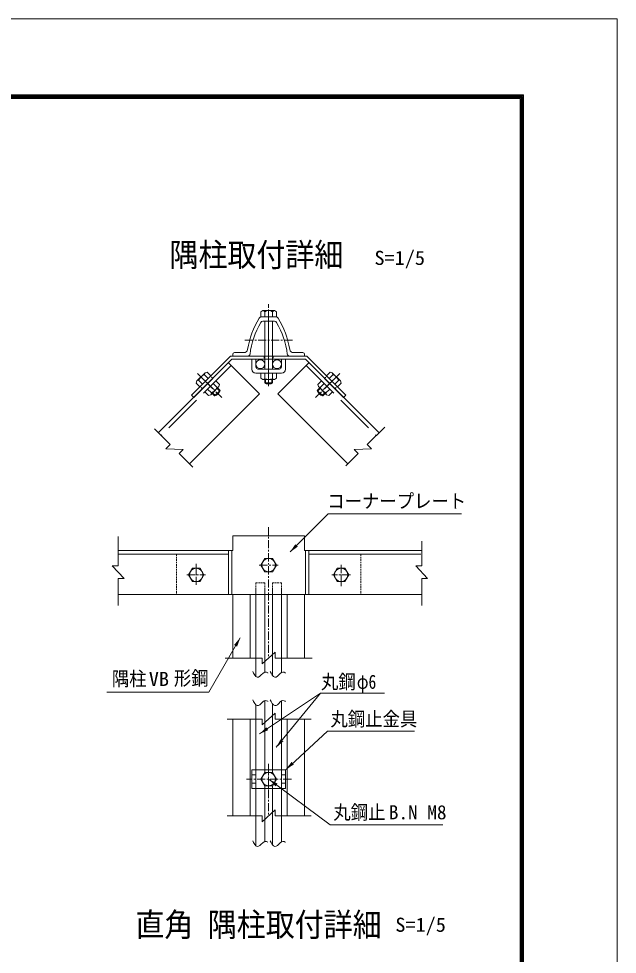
# Model space of a CAD drawing. Units: millimetres, scale not verified, with parts at other scales. Extents: x -4455 to 4455, y -3150 to 3150.
# Drawn here: x 2624 to 4455, y 287 to 3150 of the extents above; entities that cross this region are included whole.
import ezdxf
from ezdxf.enums import TextEntityAlignment as Align

# ---------------------------------------------------------------- set-up
doc = ezdxf.new("R2010")
doc.units = ezdxf.units.MM
doc.header["$LTSCALE"] = 20
for name, pattern in [('DASHED', [7.5, 6, -1.5]), ('USER1', [2, 1.25, -0.25, 0.25, -0.25]), ('USER2', [4.7625, 3.175, -1.5875]), ('USER3', [0.375, 0.25, -0.125])]:
    doc.linetypes.add(name, pattern=pattern)
doc.layers.add('0-B_7詳細', color=7, linetype='Continuous', lineweight=18)
doc.layers.add('0-F_D-TTL', color=7, linetype='Continuous', lineweight=18)
doc.styles.add('ＭＳ ゴシック', font='')
doc.styles.get('ＭＳ ゴシック').set_extended_font_data('MS Gothic')

msp = doc.modelspace()

# ---------------------------------------------------------------- linework, layer by layer
at = {"layer": '0-B_7詳細', "color": 1, "linetype": 'USER1'}
for p, q in [((3388.38, 2025.2), (3388.38, 2276.98)), ((3388.38, 2255.67), (3388.38, 2097.09)), ((3388.38, 2240.45), (3388.38, 2108.83)), ((3388.38, 2193.47), (3388.38, 2046.15)), ((3388.38, 2178.38), (3388.38, 2046.15)), ((3460.93, 2166.6), (3314.2, 2166.6)), ((3244.95, 1990.49), (3169.97, 2065.47)), ((3388.38, 2089.32), (3388.38, 2054.93)), ((3531.82, 1990.49), (3606.8, 2065.47)), ((3219.37, 2016.08), (3178.19, 2057.25)), ((3557.4, 2016.08), (3598.57, 2057.25)), ((3557.4, 2016.08), (3598.57, 2057.25)), ((3388.38, 1594.32), (3388.38, 1193.27)), ((3166.91, 1482.08), (3166.91, 1412.69)), ((3166.91, 1471.85), (3166.91, 1424.02)), ((3359.82, 1477.94), (3416.94, 1477.94)), ((3609.86, 1413.7), (3609.86, 1483.09)), ((3609.86, 1423.93), (3609.86, 1471.76)), ((3138.35, 1447.89), (3195.47, 1447.89)), ((3638.42, 1447.89), (3581.3, 1447.89)), ((3388.38, 869.42), (3388.38, 710.56)), ((3388.38, 861.15), (3388.38, 784.58)), ((3457.92, 823.02), (3320.58, 823.02))]:
    msp.add_line(p, q, dxfattribs=at)
at = {"layer": '0-B_7詳細'}
for p, q in [((3370.74, 2256.85), (3364.86, 2253.45)), ((3364.86, 2253.45), (3364.86, 2237.65)), ((3364.86, 2237.65), (3411.9, 2237.65)), ((3388.38, 2237.65), (3365.89, 2237.65)), ((3370.74, 2256.85), (3406.02, 2256.85)), ((3376.38, 2253.45), (3376.38, 2237.65)), ((3388.38, 2237.65), (3410.88, 2237.65)), ((3400.38, 2253.45), (3400.38, 2237.65)), ((3406.02, 2256.85), (3411.9, 2253.45)), ((3411.9, 2253.45), (3411.9, 2237.65)), ((3388.38, 2224.15), (3370.59, 2224.15)), ((3376.38, 2224.15), (3376.38, 2078.05)), ((3388.38, 2224.15), (3406.18, 2224.15)), ((3400.38, 2224.15), (3400.38, 2078.05)), ((3278.88, 2123.65), (3278.88, 2117.65)), ((3312.11, 2128.15), (3283.38, 2128.15)), ((3464.65, 2128.15), (3493.38, 2128.15)), ((3497.88, 2123.65), (3497.88, 2117.65)), ((3275.88, 2108.05), (3050.76, 1882.93)), ((3271.91, 2117.65), (3152.42, 1998.17)), ((3275.88, 2108.05), (3159.21, 1991.38)), ((3360.74, 2001.98), (3265.28, 2097.44)), ((3504.86, 2117.65), (3271.91, 2117.65)), ((3500.88, 2108.05), (3275.88, 2108.05)), ((3324.12, 2117.65), (3278.88, 2117.65)), ((3416.03, 2001.98), (3511.49, 2097.44)), ((3452.65, 2117.65), (3497.88, 2117.65)), ((3500.88, 2108.05), (3726, 1882.93)), ((3500.88, 2108.05), (3617.56, 1991.38)), ((3504.86, 2117.65), (3624.34, 1998.17)), ((3193.75, 2066.64), (3168.8, 2041.69)), ((3193.75, 2066.64), (3200.3, 2068.4)), ((3200.3, 2068.4), (3211.48, 2057.22)), ((3411.9, 2065.45), (3364.86, 2065.45)), ((3364.86, 2049.58), (3364.86, 2065.45)), ((3376.38, 2048.31), (3376.38, 2065.45)), ((3400.38, 2048.31), (3400.38, 2065.45)), ((3576.46, 2068.4), (3565.29, 2057.22)), ((3583.02, 2066.64), (3576.46, 2068.4)), ((3583.02, 2066.64), (3607.97, 2041.69)), ((3168.8, 2041.69), (3167.04, 2035.14)), ((3167.04, 2035.14), (3178.22, 2023.96)), ((3175.19, 2043.28), (3186.36, 2032.11)), ((3211.48, 2057.22), (3178.22, 2023.96)), ((3192.16, 2060.25), (3203.33, 2049.08)), ((3193.49, 2008.69), (3226.75, 2041.95)), ((3230.73, 2021.68), (3218.61, 2033.8)), ((3370.62, 2046.25), (3364.86, 2049.58)), ((3406.14, 2046.25), (3370.62, 2046.25)), ((3376.38, 2046.25), (3376.38, 2035.59)), ((3400.38, 2035.59), (3376.38, 2035.59)), ((3400.38, 2046.25), (3400.38, 2035.59)), ((3538.79, 2030.72), (3550.01, 2041.95)), ((3546.04, 2021.68), (3558.16, 2033.8)), ((3583.28, 2008.69), (3550.01, 2041.95)), ((3565.29, 2057.22), (3598.55, 2023.96)), ((3584.61, 2060.25), (3573.43, 2049.08)), ((3601.58, 2043.28), (3590.4, 2032.11)), ((3609.72, 2035.14), (3598.55, 2023.96)), ((3607.97, 2041.69), (3609.72, 2035.14)), ((3204.72, 1997.46), (3193.49, 2008.69)), ((3213.76, 2004.71), (3201.64, 2016.83)), ((3211.14, 1999.18), (3236.26, 2024.3)), ((3222.75, 1995.72), (3239.72, 2012.69)), ((3232.18, 2020.23), (3239.72, 2012.69)), ((3544.58, 2020.23), (3537.05, 2012.69)), ((3554.02, 1995.72), (3537.05, 2012.69)), ((3540.51, 2024.3), (3538.79, 2030.72)), ((3565.63, 1999.18), (3540.51, 2024.3)), ((3563.01, 2004.71), (3575.13, 2016.83)), ((3360.74, 2001.98), (3146.22, 1787.47)), ((3159.21, 1991.38), (3152.42, 1998.17)), ((3211.14, 1999.18), (3204.72, 1997.46)), ((3215.21, 2003.26), (3222.75, 1995.72)), ((3416.03, 2001.98), (3630.54, 1787.47)), ((3561.55, 2003.26), (3554.02, 1995.72)), ((3617.56, 1991.38), (3624.34, 1998.17)), ((3278.88, 1567.94), (3497.88, 1567.94)), ((3278.88, 1567.94), (3278.88, 1522.94)), ((3497.88, 1567.94), (3497.88, 1522.94)), ((3278.88, 1522.94), (2928.14, 1522.94)), ((3265.28, 1522.94), (3265.28, 1387.94)), ((3275.88, 1522.94), (3275.88, 1387.94)), ((3497.88, 1522.94), (3856.49, 1522.94)), ((3500.88, 1522.94), (3500.88, 1387.94)), ((3511.49, 1522.94), (3511.49, 1387.94)), ((3265.28, 1510.94), (2928.14, 1510.94)), ((3511.49, 1510.94), (3854.24, 1510.94)), ((3316.29, 1387.94), (2928.14, 1387.94)), ((3278.88, 1387.94), (3497.88, 1387.94)), ((3278.88, 1387.94), (3278.88, 1193.27)), ((3349.43, 1402.94), (3349.43, 1137.38)), ((3376.43, 1402.94), (3376.43, 1149.76)), ((3400.33, 1402.94), (3400.33, 1140.16)), ((3427.33, 1402.94), (3427.33, 1148.76)), ((3462.72, 1387.94), (3856.49, 1387.94)), ((3497.88, 1387.94), (3497.88, 1193.27)), ((3376.43, 851.52), (3376.43, 1062.83)), ((3427.33, 851.52), (3427.33, 1061.84)), ((3349.43, 851.52), (3349.43, 1050.46)), ((3400.33, 851.52), (3400.33, 1053.23)), ((3278.88, 1006.69), (3278.88, 710.56)), ((3497.88, 1006.69), (3497.88, 710.56)), ((3336.78, 851.52), (3336.78, 794.52)), ((3439.98, 851.52), (3336.78, 851.52)), ((3439.98, 851.52), (3439.98, 794.52)), ((3439.98, 794.52), (3336.78, 794.52)), ((3349.43, 794.52), (3349.43, 619.2)), ((3376.43, 794.52), (3376.43, 631.58)), ((3400.33, 794.52), (3400.33, 621.98)), ((3427.33, 794.52), (3427.33, 630.59))]:
    msp.add_line(p, q, dxfattribs=at)
at = {"layer": '0-B_7詳細', "color": 3}
for p, q in [((3349.38, 2108.05), (3336.78, 2108.05)), ((3336.78, 2108.05), (3336.78, 2077.45)), ((3349.38, 2108.05), (3349.38, 2084.05)), ((3427.38, 2108.05), (3427.38, 2084.05)), ((3439.98, 2108.05), (3427.38, 2108.05)), ((3439.98, 2108.05), (3439.98, 2077.45)), ((3427.98, 2065.45), (3348.78, 2065.45)), ((3421.38, 2078.05), (3355.38, 2078.05)), ((3331.38, 1387.94), (3331.38, 1193.27)), ((3445.38, 1387.94), (3445.38, 1193.27)), ((3331.38, 1006.69), (3331.38, 710.56)), ((3445.38, 1006.69), (3445.38, 710.56))]:
    msp.add_line(p, q, dxfattribs=at)
at = {"layer": '0-B_7詳細', "color": 1, "linetype": 'USER3'}
for p, q in [((3374.88, 2117.65), (3374.88, 2108.05)), ((3401.88, 2117.65), (3401.88, 2108.05)), ((3217.55, 2049.71), (3210.76, 2056.5)), ((3559.22, 2049.71), (3566.01, 2056.5)), ((3559.22, 2049.71), (3566.01, 2056.5)), ((3185.73, 2017.89), (3178.94, 2024.68)), ((3591.04, 2017.89), (3597.83, 2024.68)), ((3591.04, 2017.89), (3597.83, 2024.68))]:
    msp.add_line(p, q, dxfattribs=at)
at = {"layer": '0-B_7詳細', "color": 3, "linetype": 'DASHED'}
for p, q in [((3273.76, 2088.96), (3059.25, 1874.44)), ((3503, 2088.96), (3717.52, 1874.44))]:
    msp.add_line(p, q, dxfattribs=at)
at = {"layer": '0-B_7詳細', "color": 1}
for p, q in [((3378.78, 2046.25), (3378.78, 2034.38)), ((3397.98, 2046.25), (3397.98, 2034.38)), ((3216.91, 2004.95), (3225.31, 1996.56)), ((3230.49, 2018.53), (3238.88, 2010.14)), ((3546.28, 2018.53), (3537.89, 2010.14)), ((3559.86, 2004.95), (3551.46, 1996.56)), ((3547.28, 1086.16), (3411.73, 920.25))]:
    msp.add_line(p, q, dxfattribs=at)
at = {"layer": '0-B_7詳細', "color": 4}
for p, q in [((3086.82, 1846.88), (3038.95, 1894.74)), ((3689.95, 1846.88), (3743.38, 1900.31)), ((3086.82, 1846.88), (3074.09, 1834.15)), ((3074.09, 1834.15), (3126.96, 1832.19)), ((3702.68, 1834.15), (3649.81, 1832.19)), ((3689.95, 1846.88), (3702.68, 1834.15)), ((3114.23, 1819.46), (3126.96, 1832.19)), ((3114.23, 1819.46), (3156.08, 1777.62)), ((3662.53, 1819.46), (3624.38, 1781.31)), ((3662.53, 1819.46), (3649.81, 1832.19)), ((2928.14, 1475.83), (2928.14, 1565.33)), ((3856.49, 1475.83), (3856.49, 1550.86)), ((2910.14, 1475.83), (2946.14, 1437.05)), ((2928.14, 1475.83), (2910.14, 1475.83)), ((3838.49, 1475.83), (3874.49, 1437.05)), ((3856.49, 1475.83), (3838.49, 1475.83)), ((2928.14, 1437.05), (2928.14, 1354.53)), ((2928.14, 1437.05), (2946.14, 1437.05)), ((3856.49, 1437.05), (3856.49, 1354.53)), ((3856.49, 1437.05), (3874.49, 1437.05)), ((3369, 1175.27), (3407.77, 1211.27)), ((3407.77, 1193.27), (3407.77, 1211.27)), ((3369, 1193.27), (3255.69, 1193.27)), ((3369, 1193.27), (3369, 1175.27)), ((3407.77, 1193.27), (3521.08, 1193.27)), ((3369, 1006.69), (3261.81, 1006.69)), ((3369, 988.69), (3407.77, 1024.69)), ((3369, 1006.69), (3369, 988.69)), ((3407.77, 1006.69), (3407.77, 1024.69)), ((3407.77, 1006.69), (3517.96, 1006.69)), ((3407.77, 710.56), (3407.77, 728.56)), ((3369, 710.56), (3261.81, 710.56)), ((3407.77, 710.56), (3517.96, 710.56))]:
    msp.add_line(p, q, dxfattribs=at)
at = {"layer": '0-B_7詳細', "color": 3, "linetype": 'USER3'}
for p, q in [((3106.91, 1510.94), (3106.91, 1387.94)), ((3669.86, 1510.94), (3669.86, 1387.94)), ((3349.43, 1423.27), (3349.43, 1402.94)), ((3349.43, 1423.27), (3376.43, 1423.27)), ((3376.43, 1423.27), (3376.43, 1402.94)), ((3400.33, 1423.27), (3400.33, 1402.94)), ((3427.33, 1423.27), (3400.33, 1423.27)), ((3427.33, 1423.27), (3427.33, 1402.94))]:
    msp.add_line(p, q, dxfattribs=at)
at = {"layer": '0-B_7詳細', "color": 1, "linetype": 'USER2'}
for p, q in [((3349.38, 835.77), (3336.78, 835.77)), ((3349.38, 851.52), (3349.38, 794.52)), ((3376.43, 851.52), (3376.43, 843.06)), ((3400.33, 851.52), (3400.33, 843.06)), ((3427.38, 851.52), (3427.38, 794.52)), ((3427.38, 835.77), (3439.98, 835.77)), ((3349.38, 810.27), (3336.78, 810.27)), ((3376.43, 802.98), (3376.43, 794.52)), ((3400.33, 802.98), (3400.33, 794.52)), ((3427.38, 810.27), (3439.98, 810.27))]:
    msp.add_line(p, q, dxfattribs=at)
at = {"layer": '0-B_7詳細'}
for points in [[(3406.14, 2046.25), (3411.9, 2049.58), (3411.9, 2065.45)], [(3236.26, 2024.3), (3237.98, 2030.72), (3226.75, 2041.95)], [(3565.63, 1999.18), (3572.05, 1997.46), (3583.28, 2008.69)], [(3742.83, 1086.16), (3547.28, 1086.16), (3360.83, 961.75)]]:
    msp.add_lwpolyline(points, dxfattribs=at)
at = {"layer": '0-B_7詳細', "color": 4}
for points in [[(3978, 1635.36), (3569.95, 1635.36), (3454.03, 1518.18)], [(3339.84, 1152.36), (3342.11, 1147.23), (3345.79, 1141.21), (3349.58, 1137.23), (3353.49, 1135.3), (3357.51, 1135.41), (3361.65, 1137.57), (3365.9, 1141.78), (3370.13, 1146.21), (3374.2, 1149.05), (3378.12, 1150.3), (3381.87, 1149.95), (3385.47, 1148.01), (3385.84, 1147.62)], [(3393.39, 1152.36), (3395.65, 1147.23), (3399.33, 1141.21), (3403.12, 1137.23), (3407.03, 1135.3), (3411.06, 1135.41), (3415.19, 1137.57), (3419.45, 1141.78), (3423.68, 1146.21), (3427.75, 1149.05), (3431.66, 1150.3), (3435.42, 1149.95), (3439.01, 1148.01), (3439.39, 1147.62)], [(3339.84, 1065.43), (3342.11, 1060.3), (3345.79, 1054.28), (3349.58, 1050.3), (3353.49, 1048.37), (3357.51, 1048.49), (3361.65, 1050.65), (3365.9, 1054.85), (3370.13, 1059.29), (3374.2, 1062.12), (3378.12, 1063.37), (3381.87, 1063.02), (3385.47, 1061.08), (3385.84, 1060.7)], [(3393.39, 1065.43), (3395.65, 1060.3), (3399.33, 1054.28), (3403.12, 1050.3), (3407.03, 1048.37), (3411.06, 1048.49), (3415.19, 1050.65), (3419.45, 1054.85), (3423.68, 1059.29), (3427.75, 1062.12), (3431.66, 1063.37), (3435.42, 1063.02), (3439.01, 1061.08), (3439.39, 1060.7)], [(3369, 710.56), (3369, 692.56), (3407.77, 728.56)], [(3339.84, 634.18), (3342.11, 629.05), (3345.79, 623.03), (3349.58, 619.05), (3353.49, 617.12), (3357.51, 617.24), (3361.65, 619.4), (3365.9, 623.6), (3370.13, 628.04), (3374.2, 630.87), (3378.12, 632.12), (3381.87, 631.77), (3385.47, 629.83), (3385.84, 629.45)], [(3393.39, 634.18), (3395.65, 629.05), (3399.33, 623.03), (3403.12, 619.05), (3407.03, 617.12), (3411.06, 617.24), (3415.19, 619.4), (3419.45, 623.6), (3423.68, 628.04), (3427.75, 630.87), (3431.66, 632.12), (3435.42, 631.77), (3439.01, 629.83), (3439.39, 629.45)]]:
    msp.add_lwpolyline(points, dxfattribs=at)
at = {"layer": '0-B_7詳細', "color": 3}
for points in [[(3411.9, 1477.94), (3400.14, 1498.31), (3376.62, 1498.31), (3364.86, 1477.94), (3376.62, 1457.57), (3400.14, 1457.57)], [(3190.43, 1447.89), (3178.67, 1468.26), (3155.15, 1468.26), (3143.39, 1447.89), (3155.15, 1427.52), (3178.67, 1427.52)], [(3586.34, 1447.89), (3598.1, 1427.52), (3621.62, 1427.52), (3633.38, 1447.89), (3621.62, 1468.26), (3598.1, 1468.26)], [(3411.9, 823.02), (3400.14, 843.39), (3376.62, 843.39), (3364.86, 823.02), (3376.62, 802.65), (3400.14, 802.65)]]:
    msp.add_lwpolyline(points, close=True, dxfattribs=at)
at = {"layer": '0-B_7詳細', "color": 1}
for points in [[(2893.58, 1089.28), (3205.52, 1089.28), (3301.14, 1255.24)], [(3834.03, 969.54), (3567.98, 969.54), (3441.45, 852.87)], [(3920.83, 683.22), (3576.39, 683.22), (3389.99, 821.68)]]:
    msp.add_lwpolyline(points, dxfattribs=at)
at = {"layer": '0-B_7詳細', "color": 3}
for centre, radius in [((3362.93, 2092.68), 13.5), ((3413.83, 2092.68), 13.5), ((3388.38, 1477.94), 20.4), ((3166.91, 1447.89), 20.4), ((3609.86, 1447.89), 20.4), ((3388.38, 823.02), 20.4)]:
    msp.add_circle(centre, radius, dxfattribs=at)
at = {"layer": '0-B_7詳細'}
for centre, radius, start, end in [((3591.74, 2093.45), 271.5, 148.81495, 170.5186), ((3365.89, 2230.15), 7.5, 90, 148.81495), ((3371.05, 2250.97), 5.88, 24.94299, 92.968), ((3388.38, 2233.94), 22.91, 58.40741, 121.59259), ((3405.72, 2250.97), 5.88, 87.032, 155.05701), ((3410.88, 2230.15), 7.5, 31.18505, 90), ((3185.03, 2093.45), 271.5, 9.4814, 31.18505), ((3581.57, 2093.08), 252, 149.65378, 173.11487), ((3370.59, 2216.65), 7.5, 90, 149.98767), ((3406.18, 2216.65), 7.5, 30.01233, 90), ((3195.2, 2093.08), 252, 6.88513, 30.34622), ((3283.38, 2123.65), 4.5, 90, 180), ((3312.11, 2140.15), 12, 270, 350.5186), ((3324.12, 2125.15), 7.5, 270, 352.36249), ((3452.65, 2125.15), 7.5, 187.63751, 270), ((3464.65, 2140.15), 12, 189.4814, 270), ((3493.38, 2123.65), 4.5, 0, 90), ((3197.69, 2062.27), 5.88, 132.032, 200.05701), ((3579.08, 2062.27), 5.88, 339.94299, 47.968), ((3173.17, 2037.75), 5.88, 69.94299, 137.968), ((3197.47, 2037.97), 22.91, 103.40741, 166.59259), ((3370.62, 2055.34), 9.09, 270, 309.3382), ((3388.38, 2082.25), 36, 250.52878, 289.47122), ((3388.38, 2056.37), 24, 240, 300), ((3406.14, 2055.34), 9.09, 230.6618, 270), ((3579.3, 2037.97), 22.91, 13.40741, 76.59259), ((3603.6, 2037.75), 5.88, 42.032, 110.05701), ((3204.72, 2005.61), 9.09, 315, 354.3382), ((3198.24, 2037.2), 36, 295.52878, 334.47122), ((3216.54, 2018.9), 24, 285, 345), ((3229.83, 2030.73), 9.09, 275.6618, 315), ((3560.23, 2018.9), 24, 195, 255), ((3546.93, 2030.73), 9.09, 225, 264.3382), ((3578.52, 2037.2), 36, 205.52878, 244.47122), ((3572.05, 2005.61), 9.09, 185.6618, 225)]:
    msp.add_arc(centre, radius, start, end, dxfattribs=at)
at = {"layer": '0-B_7詳細', "color": 3}
for centre, radius, start, end in [((3348.78, 2077.45), 12, 180, 270), ((3355.38, 2084.05), 6, 180, 270), ((3421.38, 2084.05), 6, 270, 0), ((3427.98, 2077.45), 12, 270, 0)]:
    msp.add_arc(centre, radius, start, end, dxfattribs=at)
at = {"layer": '0-B_7詳細', "color": 4}
msp.add_solid([(3452.62, 1516.75), (3470.02, 1541.74), (3477.42, 1534.42)], dxfattribs=at)
at = {"layer": '0-B_7詳細', "color": 1}
for points in [[(3302.14, 1256.97), (3291.68, 1228.38), (3282.65, 1233.58)], [(3410.46, 918.7), (3425.41, 945.23), (3433.48, 938.64)], [(3439.98, 851.52), (3458.51, 875.68), (3465.57, 868.02)], [(3388.38, 822.87), (3415.57, 809.16), (3409.36, 800.8)]]:
    msp.add_solid(points, dxfattribs=at)
at = {"layer": '0-B_7詳細'}
msp.add_solid([(3359.17, 960.64), (3381.23, 981.62), (3387.01, 972.96)], dxfattribs=at)
at = {"layer": '0-F_D-TTL', "color": 2}
msp.add_lwpolyline([(-4455.04, 3150.21), (4454.66, 3150.21), (4454.66, -3150.21), (-4455.04, -3150.21)], close=True, dxfattribs=at)
at = {"layer": '0-F_D-TTL'}
for points in [[(-4168.65, 2916.87), (4168.28, 2916.87), (4168.28, -2916.87), (-4168.65, -2916.87)], [(-4166, 2914.21), (4165.63, 2914.21), (4165.63, -2914.21), (-4166, -2914.21)], [(-4163.35, 2911.56), (4162.97, 2911.56), (4162.97, -2911.56), (-4163.35, -2911.56)], [(-4160.7, 2908.91), (4160.32, 2908.91), (4160.32, -2908.91), (-4160.7, -2908.91)], [(-4158.05, 2906.26), (4157.67, 2906.26), (4157.67, -2906.26), (-4158.05, -2906.26)]]:
    msp.add_lwpolyline(points, close=True, dxfattribs=at)

# ---------------------------------------------------------------- texts
at = {"layer": '0-B_7詳細', "style": 'ＭＳ ゴシック', "width": 0.9}
for s, height, p in [('隅柱取付詳細', 72.14, (3085.23, 2369.93)), ('直角 隅柱取付詳細', 72.16, (2980.88, 319.79))]:
    msp.add_text(s, height=height, dxfattribs=at).set_placement(p, align=Align.BOTTOM_LEFT)
at = {"layer": '0-B_7詳細', "color": 3, "style": 'ＭＳ ゴシック'}
for s, width, p in [('S=1/5', 1.05, (3712.01, 2383.63)), ('コーナープレート', 0.9, (3567.58, 1639.32)), ('隅柱', 0.9, (2908.68, 1095.52)), ('VB', 1.05, (3021.8, 1094.98)), ('形鋼', 0.9, (3098.48, 1097.23)), ('丸鋼', 0.9, (3548.53, 1086.32)), ('φ6', 0.8, (3658.06, 1086.32)), ('丸鋼止金具', 0.9, (3577.39, 972.52)), ('丸鋼止', 0.9, (3586.19, 686.92)), ('S=1/5', 1.05, (3775.92, 342.58))]:
    msp.add_text(s, height=43.26, dxfattribs=dict(at, width=width)).set_placement(p, align=Align.BOTTOM_LEFT)
msp.add_text('B.N M8', height=43.26, dxfattribs=at).set_placement((3755.9, 686.92), align=Align.BOTTOM_LEFT)

doc.saveas('drawing.dxf')
